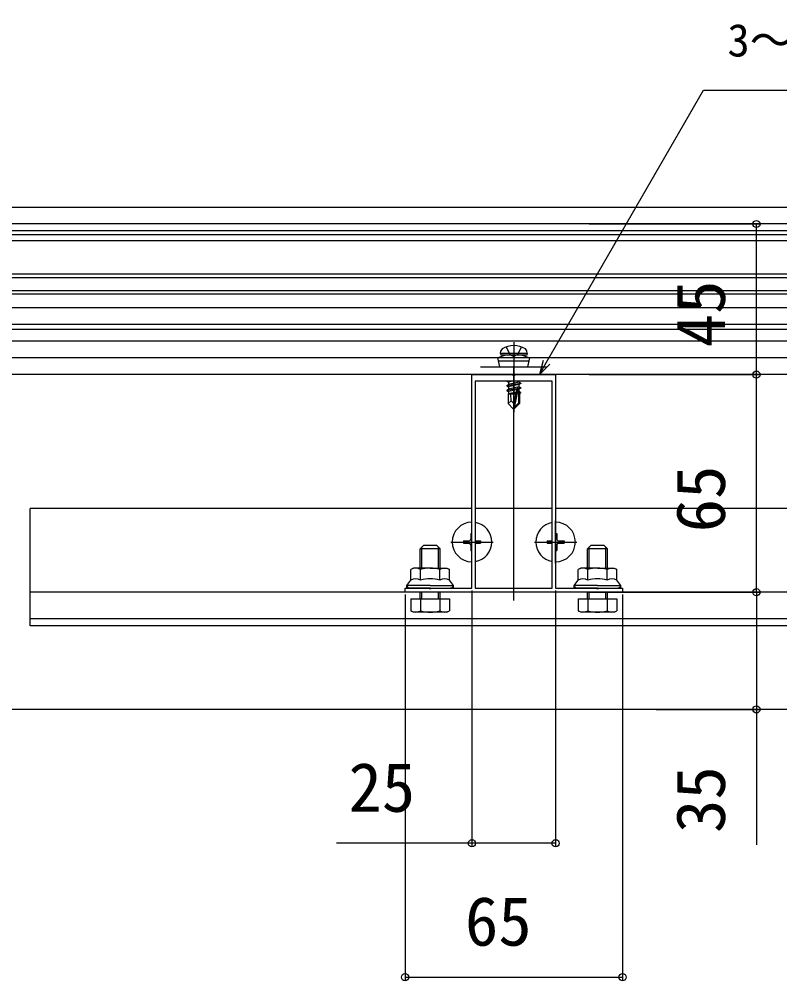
# Model space of a CAD drawing. Units: millimetres, scale not verified. Extents: x -875 to 875, y -1303 to 1296.
# Drawn here: x -425.3 to -198, y 140.7 to 428 of the extents above; entities that cross this region are included whole.
import ezdxf
from ezdxf.enums import TextEntityAlignment as Align

# ---------------------------------------------------------------- set-up
doc = ezdxf.new("R2010")
doc.units = ezdxf.units.MM
doc.header["$LTSCALE"] = 8
for name, color, linetype in [('0-2_YKK_11', 7, 'Continuous'), ('0-3_YKK_12', 2, 'Continuous'), ('0-4_YKK_13', 4, 'Continuous'), ('0-5_YKK_D', 6, 'Continuous')]:
    doc.layers.add(name, color=color, linetype=linetype)
doc.styles.add('ＭＳ ゴシック', font='')
doc.styles.get('ＭＳ ゴシック').set_extended_font_data('MS Gothic')

msp = doc.modelspace()

# ---------------------------------------------------------------- linework, layer by layer
at = {"layer": '0-2_YKK_11'}
for points in [[(-245, 256.803), (-310, 256.803), (-310, 258.003), (-302.958, 258.003), (-302.775, 257.883), (-302.225, 257.883), (-302.042, 258.003), (-290, 258.003), (-290, 321.803), (-277.958, 321.803), (-277.775, 321.683), (-277.225, 321.683), (-277.042, 321.803), (-265, 321.803), (-265, 258.003), (-252.958, 258.003), (-252.775, 257.883), (-252.225, 257.883), (-252.042, 258.003), (-245, 258.003)], [(-289, 319.803), (-289, 258.003), (-266, 258.003), (-266, 319.803)]]:
    msp.add_lwpolyline(points, close=True, dxfattribs=at)
at = {"layer": '0-3_YKK_12'}
for p, q in [((-819.193, 371.803), (735, 371.803)), ((10, 366.803), (-533.982, 366.803)), ((-7.5, 364.803), (-533.355, 364.803)), ((-7.5, 363.603), (-533.144, 363.603)), ((-18.959, 361.803), (-532.826, 361.803)), ((-7.5, 350.683), (-547.5, 350.683)), ((-7.5, 345.803), (-547.5, 345.803)), ((-7.5, 335.303), (-547.5, 335.303)), ((-7.5, 321.803), (-547.5, 321.803)), ((-277.5, 254.303), (-277.5, 324.303)), ((-290, 281.803), (-421.974, 281.803)), ((-421.974, 246.803), (-421.974, 281.803)), ((-266, 281.803), (-289, 281.803)), ((-132.5, 281.803), (-265, 281.803)), ((-132.5, 256.803), (-421.974, 256.803)), ((-132.5, 248.803), (-421.974, 248.803)), ((-132.5, 246.803), (-421.974, 246.803))]:
    msp.add_line(p, q, dxfattribs=at)
msp.add_lwpolyline([(10, 221.803), (-69.093, 221.803), (-485.407, 221.803), (-565, 221.803)], dxfattribs=at)
at = {"layer": '0-4_YKK_13'}
for p, q in [((-7.5, 351.803), (-547.5, 351.803)), ((-7.5, 346.803), (-547.5, 346.803)), ((-7.5, 341.803), (-547.5, 341.803)), ((-7.5, 336.803), (-547.5, 336.803)), ((-7.5, 331.803), (-547.5, 331.803)), ((-277.5, 331.503), (-277.5, 310.603)), ((-280, 327.603), (-282.25, 326.784)), ((-281.5, 328.103), (-281.359, 328.905)), ((-273.5, 328.103), (-281.5, 328.103)), ((-281.5, 328.103), (-281.412, 327.603)), ((-273.588, 327.603), (-281.412, 327.603)), ((-275, 327.603), (-280, 327.603)), ((-275, 327.603), (-272.75, 326.784)), ((-273.5, 328.103), (-273.641, 328.905)), ((-273.5, 328.103), (-273.588, 327.603)), ((-7.5, 326.803), (-547.5, 326.803)), ((-272.75, 326.784), (-282.25, 326.784)), ((-281.722, 324.103), (-282.25, 326.784)), ((-272.946, 325.791), (-282.054, 325.791)), ((-273.278, 324.103), (-272.75, 326.784)), ((-7.5, 321.803), (-547.5, 321.803)), ((-287.5, 324.103), (-267.5, 324.103)), ((-281.722, 324.103), (-273.278, 324.103)), ((-279.6, 318.553), (-275.4, 319.253)), ((-275.4, 319.153), (-279.6, 318.453)), ((-279.6, 318.553), (-279.05, 318.87)), ((-279.513, 319.803), (-279.05, 319.535)), ((-277.866, 319.803), (-279.05, 319.535)), ((-275.95, 319.57), (-279.05, 318.87)), ((-279.05, 319.535), (-279.05, 318.87)), ((-275.95, 319.803), (-275.95, 319.57)), ((-275.4, 319.253), (-275.95, 319.57)), ((-275.4, 319.253), (-275.4, 319.153)), ((-279.6, 318.553), (-279.6, 318.453)), ((-279.6, 318.453), (-279.05, 318.135)), ((-279.6, 317.153), (-276.574, 317.657)), ((-276.602, 317.552), (-279.6, 317.053)), ((-279.6, 317.153), (-279.05, 317.47)), ((-279.6, 317.153), (-279.6, 317.053)), ((-279.6, 317.053), (-279.05, 316.735)), ((-279.2, 316.003), (-279.05, 316.07)), ((-279.2, 316.003), (-279.2, 313.153)), ((-276.924, 316.003), (-279.2, 316.003)), ((-275.95, 318.17), (-279.05, 317.47)), ((-279.05, 318.135), (-279.05, 317.47)), ((-276.66, 317.275), (-279.05, 316.735)), ((-279.05, 316.735), (-279.05, 316.07)), ((-276.805, 316.577), (-279.05, 316.07)), ((-276.865, 316.286), (-278.583, 316.003)), ((-276.59, 317.61), (-277.5, 313.224)), ((-276.168, 317.725), (-277.35, 312.027)), ((-276.92, 316.019), (-277.004, 316.003)), ((-276.168, 317.725), (-275.4, 317.853)), ((-275.4, 317.753), (-276.113, 317.634)), ((-275.95, 316.77), (-276.103, 316.736)), ((-276.1, 317.554), (-276.1, 313.277)), ((-275.5, 316.511), (-276.1, 316.412)), ((-275.5, 316.295), (-276.1, 316.178)), ((-275.8, 316.003), (-276.1, 316.003)), ((-275.95, 318.835), (-275.95, 318.17)), ((-275.4, 317.853), (-275.95, 318.17)), ((-275.95, 317.435), (-275.95, 316.77)), ((-275.5, 316.511), (-275.95, 316.77)), ((-275.5, 316.295), (-275.8, 316.122)), ((-275.8, 316.122), (-275.8, 313.153)), ((-275.5, 316.511), (-275.5, 316.295)), ((-275.4, 317.853), (-275.4, 317.753)), ((-278.243, 313.956), (-279.2, 313.153)), ((-277.65, 311.603), (-279.2, 313.153)), ((-277.5, 313.224), (-277.65, 311.603)), ((-277.5, 313.224), (-277.5, 311.603)), ((-276.1, 313.277), (-277.35, 312.027)), ((-277.35, 311.603), (-275.8, 313.153)), ((-276.1, 313.277), (-275.8, 313.153)), ((-277.65, 311.603), (-277.35, 311.603)), ((-277.35, 312.027), (-277.35, 311.603)), ((-290, 265.503), (-290, 278.103)), ((-265, 265.503), (-265, 278.103)), ((-290.35, 274.303), (-290, 274.303)), ((-290.35, 274.303), (-290.35, 272.653)), ((-265, 274.303), (-264.65, 274.303)), ((-264.65, 274.303), (-264.65, 272.653)), ((-304.96, 264.003), (-304.96, 270.343)), ((-300.04, 264.003), (-300.04, 270.343)), ((-296.3, 271.803), (-283.7, 271.803)), ((-292.5, 272.153), (-292.5, 271.453)), ((-292.5, 272.153), (-290.85, 272.153)), ((-292.5, 271.453), (-290.85, 271.453)), ((-290.35, 270.953), (-290.35, 269.303)), ((-289, 272.153), (-287.5, 272.153)), ((-289, 271.453), (-287.5, 271.453)), ((-287.5, 272.153), (-287.5, 271.453)), ((-271.3, 271.803), (-258.7, 271.803)), ((-267.5, 272.153), (-267.5, 271.453)), ((-267.5, 272.153), (-266, 272.153)), ((-267.5, 271.453), (-266, 271.453)), ((-264.65, 270.953), (-264.65, 269.303)), ((-264.15, 272.153), (-262.5, 272.153)), ((-264.15, 271.453), (-262.5, 271.453)), ((-262.5, 272.153), (-262.5, 271.453)), ((-254.96, 264.003), (-254.96, 270.343)), ((-250.04, 264.003), (-250.04, 270.343)), ((-299.5, 269.803), (-305.5, 269.803)), ((-290.35, 269.303), (-290, 269.303)), ((-265, 269.303), (-264.65, 269.303)), ((-249.5, 269.803), (-255.5, 269.803)), ((-307.5, 264.003), (-308.274, 263.556)), ((-308.274, 260.403), (-308.274, 263.556)), ((-302.5, 264.003), (-307.5, 264.003)), ((-305.387, 260.403), (-305.387, 263.556)), ((-302.5, 264.003), (-297.5, 264.003)), ((-299.613, 260.403), (-299.613, 263.556)), ((-297.5, 264.003), (-296.726, 263.556)), ((-296.726, 260.403), (-296.726, 263.556)), ((-257.5, 264.003), (-258.274, 263.556)), ((-258.274, 260.403), (-258.274, 263.556)), ((-252.5, 264.003), (-257.5, 264.003)), ((-255.387, 260.403), (-255.387, 263.556)), ((-252.5, 264.003), (-247.5, 264.003)), ((-249.613, 260.403), (-249.613, 263.556)), ((-247.5, 264.003), (-246.726, 263.556)), ((-246.726, 260.403), (-246.726, 263.556)), ((-309.5, 258.003), (-309.5, 258.803)), ((-295.5, 258.003), (-295.5, 258.803)), ((-259.5, 258.003), (-259.5, 258.803)), ((-245.5, 258.003), (-245.5, 258.803)), ((-302.5, 258.003), (-309.5, 258.003)), ((-305.5, 254.803), (-305.5, 256.803)), ((-304.96, 254.803), (-304.96, 256.803)), ((-302.5, 258.003), (-295.5, 258.003)), ((-300.04, 254.803), (-300.04, 256.803)), ((-299.5, 254.803), (-299.5, 256.803)), ((-252.5, 258.003), (-259.5, 258.003)), ((-255.5, 254.803), (-255.5, 256.803)), ((-254.96, 254.803), (-254.96, 256.803)), ((-252.5, 258.003), (-245.5, 258.003)), ((-250.04, 254.803), (-250.04, 256.803)), ((-249.5, 254.803), (-249.5, 256.803)), ((-308.274, 254.803), (-308.274, 251.249)), ((-305.387, 254.803), (-305.387, 251.249)), ((-299.613, 254.803), (-299.613, 251.249)), ((-258.274, 254.803), (-258.274, 251.249)), ((-255.387, 254.803), (-255.387, 251.249)), ((-249.613, 254.803), (-249.613, 251.249)), ((-307.5, 250.803), (-308.274, 251.249)), ((-297.5, 250.803), (-307.5, 250.803)), ((-297.5, 250.803), (-296.726, 251.249)), ((-257.5, 250.803), (-258.274, 251.249)), ((-247.5, 250.803), (-257.5, 250.803)), ((-247.5, 250.803), (-246.726, 251.249))]:
    msp.add_line(p, q, dxfattribs=at)
for points in [[(-279.758, 330.098), (-278.645, 327.866), (-277.5, 327.257)], [(-275.242, 330.098), (-276.355, 327.866), (-277.5, 327.257)], [(-275.4, 319.153), (-275.95, 318.835), (-279.05, 318.135)], [(-277.5, 313.224), (-278.243, 313.956), (-278.4, 316.003)], [(-275.4, 317.753), (-275.95, 317.435), (-276.1, 317.401)], [(-305.5, 264.003), (-305.5, 269.803), (-304.5, 270.803)], [(-299.5, 264.003), (-299.5, 269.803), (-300.5, 270.803), (-304.5, 270.803)], [(-255.5, 264.003), (-255.5, 269.803), (-254.5, 270.803)], [(-249.5, 264.003), (-249.5, 269.803), (-250.5, 270.803), (-254.5, 270.803)], [(-302.5, 258.803), (-309.5, 258.803), (-308.274, 260.403)], [(-302.5, 258.803), (-295.5, 258.803), (-296.726, 260.403)], [(-252.5, 258.803), (-259.5, 258.803), (-258.274, 260.403)], [(-252.5, 258.803), (-245.5, 258.803), (-246.726, 260.403)], [(-308.274, 254.803), (-296.726, 254.803), (-296.726, 251.249)], [(-258.274, 254.803), (-246.726, 254.803), (-246.726, 251.249)]]:
    msp.add_lwpolyline(points, dxfattribs=at)
for centre, radius, start, end in [((-277.5, 324.003), 6.5, 57.94412, 122.05588), ((-280.472, 328.749), 0.9, 122.05588, 170), ((-274.528, 328.749), 0.9, 10, 57.94412), ((-276.348, 317.554), 0.248, 0, 167.19096), ((-290, 271.803), 5.9, 90, 270), ((-290, 271.803), 5.9, 279.75826, 80.24174), ((-265, 271.803), 5.9, 99.75826, 260.24174), ((-265, 271.803), 5.9, 270, 90), ((-290.85, 272.653), 0.5, 270, 0), ((-290.85, 270.953), 0.5, 0, 90), ((-264.15, 272.653), 0.5, 180, 270), ((-264.15, 270.953), 0.5, 90, 180), ((-306.83, 261.447), 2.556, 55.61575, 124.38425), ((-302.5, 254.449), 9.553, 90, 107.58795), ((-302.5, 254.449), 9.553, 72.41205, 90), ((-298.17, 261.447), 2.556, 55.61575, 124.38425), ((-256.83, 261.447), 2.556, 55.61575, 124.38425), ((-252.5, 254.449), 9.553, 90, 107.58795), ((-252.5, 254.449), 9.553, 72.41205, 90), ((-248.17, 261.447), 2.556, 55.61575, 124.38425), ((-306.83, 258.294), 2.556, 55.61575, 124.38425), ((-302.5, 251.296), 9.553, 90, 107.58795), ((-302.5, 251.296), 9.553, 72.41205, 90), ((-298.17, 258.294), 2.556, 55.61575, 124.38425), ((-256.83, 258.294), 2.556, 55.61575, 124.38425), ((-252.5, 251.296), 9.553, 90, 107.58795), ((-252.5, 251.296), 9.553, 72.41205, 90), ((-248.17, 258.294), 2.556, 55.61575, 124.38425), ((-306.83, 253.359), 2.556, 235.61575, 304.38425), ((-302.5, 260.356), 9.553, 252.41205, 287.58795), ((-298.17, 253.359), 2.556, 235.61575, 304.38425), ((-256.83, 253.359), 2.556, 235.61575, 304.38425), ((-252.5, 260.356), 9.553, 252.41205, 287.58795), ((-248.17, 253.359), 2.556, 235.61575, 304.38425)]:
    msp.add_arc(centre, radius, start, end, dxfattribs=at)
for centre, start_param, end_param in [((-308, 258.803), 3.1415927, 4.712389), ((-297, 258.803), 4.712389, 6.2831853), ((-258, 258.803), 3.1415927, 4.712389), ((-247, 258.803), 4.712389, 6.2831853)]:
    msp.add_ellipse(centre, major_axis=(1.5, 0), ratio=0.533333, start_param=start_param, end_param=end_param, dxfattribs=at)
at = {"layer": '0-5_YKK_D'}
for p, q in [((-255, 366.803), (-204, 366.803)), ((-205, 321.803), (-205, 366.803)), ((-255, 321.803), (-204, 321.803)), ((-255, 321.803), (-204, 321.803)), ((-205, 256.803), (-205, 321.803)), ((-310, 256.103), (-310, 140.803)), ((-290, 257.303), (-290, 180.803)), ((-265, 257.303), (-265, 180.803)), ((-255, 256.803), (-204, 256.803)), ((-245, 256.103), (-245, 140.803)), ((-235, 256.803), (-204, 256.803)), ((-235, 221.803), (-204, 221.803)), ((-310, 141.803), (-245, 141.803))]:
    msp.add_line(p, q, dxfattribs=at)
for points in [[(-269.855, 321.803), (-267.73, 325.483), (-220.78, 406.803), (-97.8, 406.803)], [(-268.716, 326.053), (-269.855, 321.803), (-266.744, 324.914)], [(-205, 256.803), (-205, 221.803), (-205, 181.366)], [(-265, 181.803), (-290, 181.803), (-330.436, 181.803)]]:
    msp.add_lwpolyline(points, dxfattribs=at)
for centre in [(-205, 366.803), (-205, 321.803), (-205, 321.803), (-205, 256.803), (-205, 256.803), (-205, 221.803), (-290, 181.803), (-265, 181.803), (-310, 141.803), (-245, 141.803)]:
    msp.add_circle(centre, 1.075, dxfattribs=at)

# ---------------------------------------------------------------- texts
at = {"layer": '0-5_YKK_D', "style": 'ＭＳ ゴシック'}
for s, height, p in [('3～4尺の場合', 9.751, (-213.65, 413.904)), ('25', 14.66, (-326.914, 186.803)), ('65', 14.66, (-292.102, 146.803))]:
    msp.add_text(s, height=height, dxfattribs=at).set_placement(p, align=Align.BOTTOM_LEFT)
for s, p in [('45', (-210, 329.985)), ('65', (-210, 274.701)), ('35', (-210, 184.889))]:
    msp.add_text(s, height=14.66, rotation=90, dxfattribs=at).set_placement(p, align=Align.BOTTOM_LEFT)

doc.saveas('drawing.dxf')
